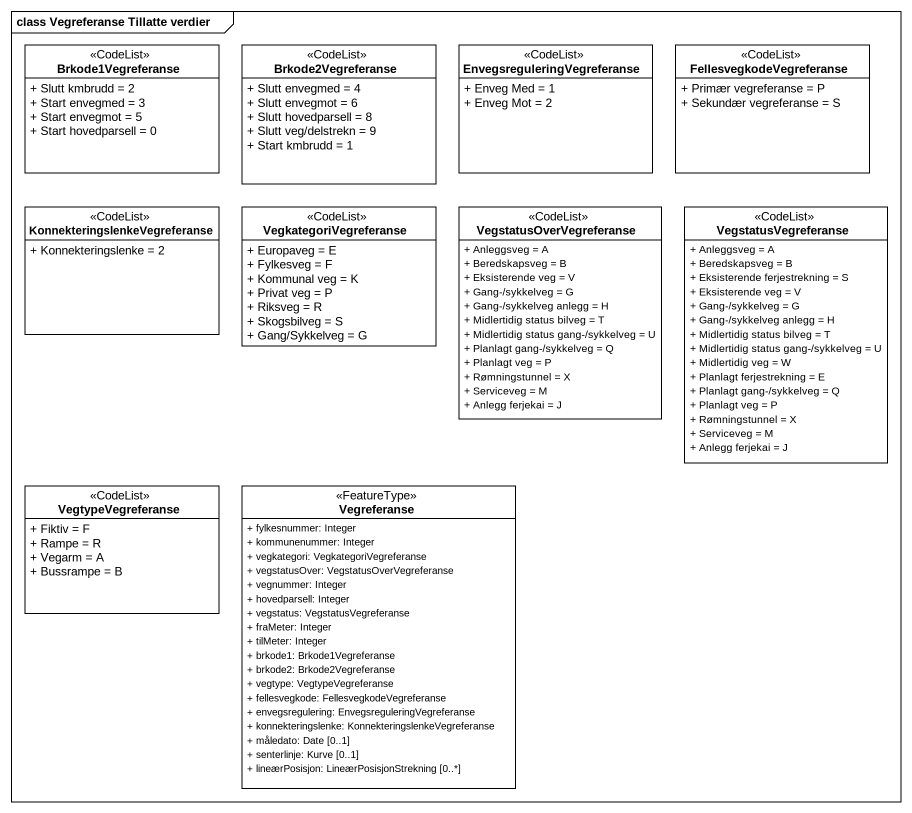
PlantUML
@startuml
mainframe class Vegreferanse Tillatte verdier
hide circle
hide empty members
skinparam classAttributeIconSize 0
class Brkode1Vegreferanse <<CodeList>> {
  + Slutt kmbrudd = 2
  + Start envegmed = 3
  + Start envegmot = 5
  + Start hovedparsell = 0
}
class Brkode2Vegreferanse <<CodeList>> {
  + Slutt envegmed = 4
  + Slutt envegmot = 6
  + Slutt hovedparsell = 8
  + Slutt veg/delstrekn = 9
  + Start kmbrudd = 1
}
class EnvegsreguleringVegreferanse <<CodeList>> {
  + Enveg Med = 1
  + Enveg Mot = 2
}
class FellesvegkodeVegreferanse <<CodeList>> {
  + Primær vegreferanse = P
  + Sekundær vegreferanse = S
}
class "KonnekteringslenkeVegreferanse" as KonnekteringslenkeVegreferan <<CodeList>> {
  + Konnekteringslenke = 2
}
class VegkategoriVegreferanse <<CodeList>> {
  + Europaveg = E
  + Fylkesveg = F
  + Kommunal veg = K
  + Privat veg = P
  + Riksveg = R
  + Skogsbilveg = S
  + Gang/Sykkelveg = G
}
class VegstatusOverVegreferanse <<CodeList>> {
  + Anleggsveg = A
  + Beredskapsveg = B
  + Eksisterende veg = V
  + Gang-/sykkelveg = G
  + Gang-/sykkelveg anlegg = H
  + Midlertidig status bilveg = T
  + Midlertidig status gang-/sykkelveg = U
  + Planlagt gang-/sykkelveg = Q
  + Planlagt veg = P
  + Rømningstunnel = X
  + Serviceveg = M
  + Anlegg ferjekai = J
}
class VegstatusVegreferanse <<CodeList>> {
  + Anleggsveg = A
  + Beredskapsveg = B
  + Eksisterende ferjestrekning = S
  + Eksisterende veg = V
  + Gang-/sykkelveg = G
  + Gang-/sykkelveg anlegg = H
  + Midlertidig status bilveg = T
  + Midlertidig status gang-/sykkelveg = U
  + Midlertidig veg = W
  + Planlagt ferjestrekning = E
  + Planlagt gang-/sykkelveg = Q
  + Planlagt veg = P
  + Rømningstunnel = X
  + Serviceveg = M
  + Anlegg ferjekai = J
}
class VegtypeVegreferanse <<CodeList>> {
  + Fiktiv = F
  + Rampe = R
  + Vegarm = A
  + Bussrampe = B
}
class Vegreferanse <<FeatureType>> {
  + fylkesnummer: Integer
  + kommunenummer: Integer
  + vegkategori: VegkategoriVegreferanse
  + vegstatusOver: VegstatusOverVegreferanse
  + vegnummer: Integer
  + hovedparsell: Integer
  + vegstatus: VegstatusVegreferanse
  + fraMeter: Integer
  + tilMeter: Integer
  + brkode1: Brkode1Vegreferanse
  + brkode2: Brkode2Vegreferanse
  + vegtype: VegtypeVegreferanse
  + fellesvegkode: FellesvegkodeVegreferanse
  + envegsregulering: EnvegsreguleringVegreferanse
  + konnekteringslenke: KonnekteringslenkeVegreferanse
  + måledato: Date [0..1]
  + senterlinje: Kurve [0..1]
  + lineærPosisjon: LineærPosisjonStrekning [0..*]
}
@enduml
